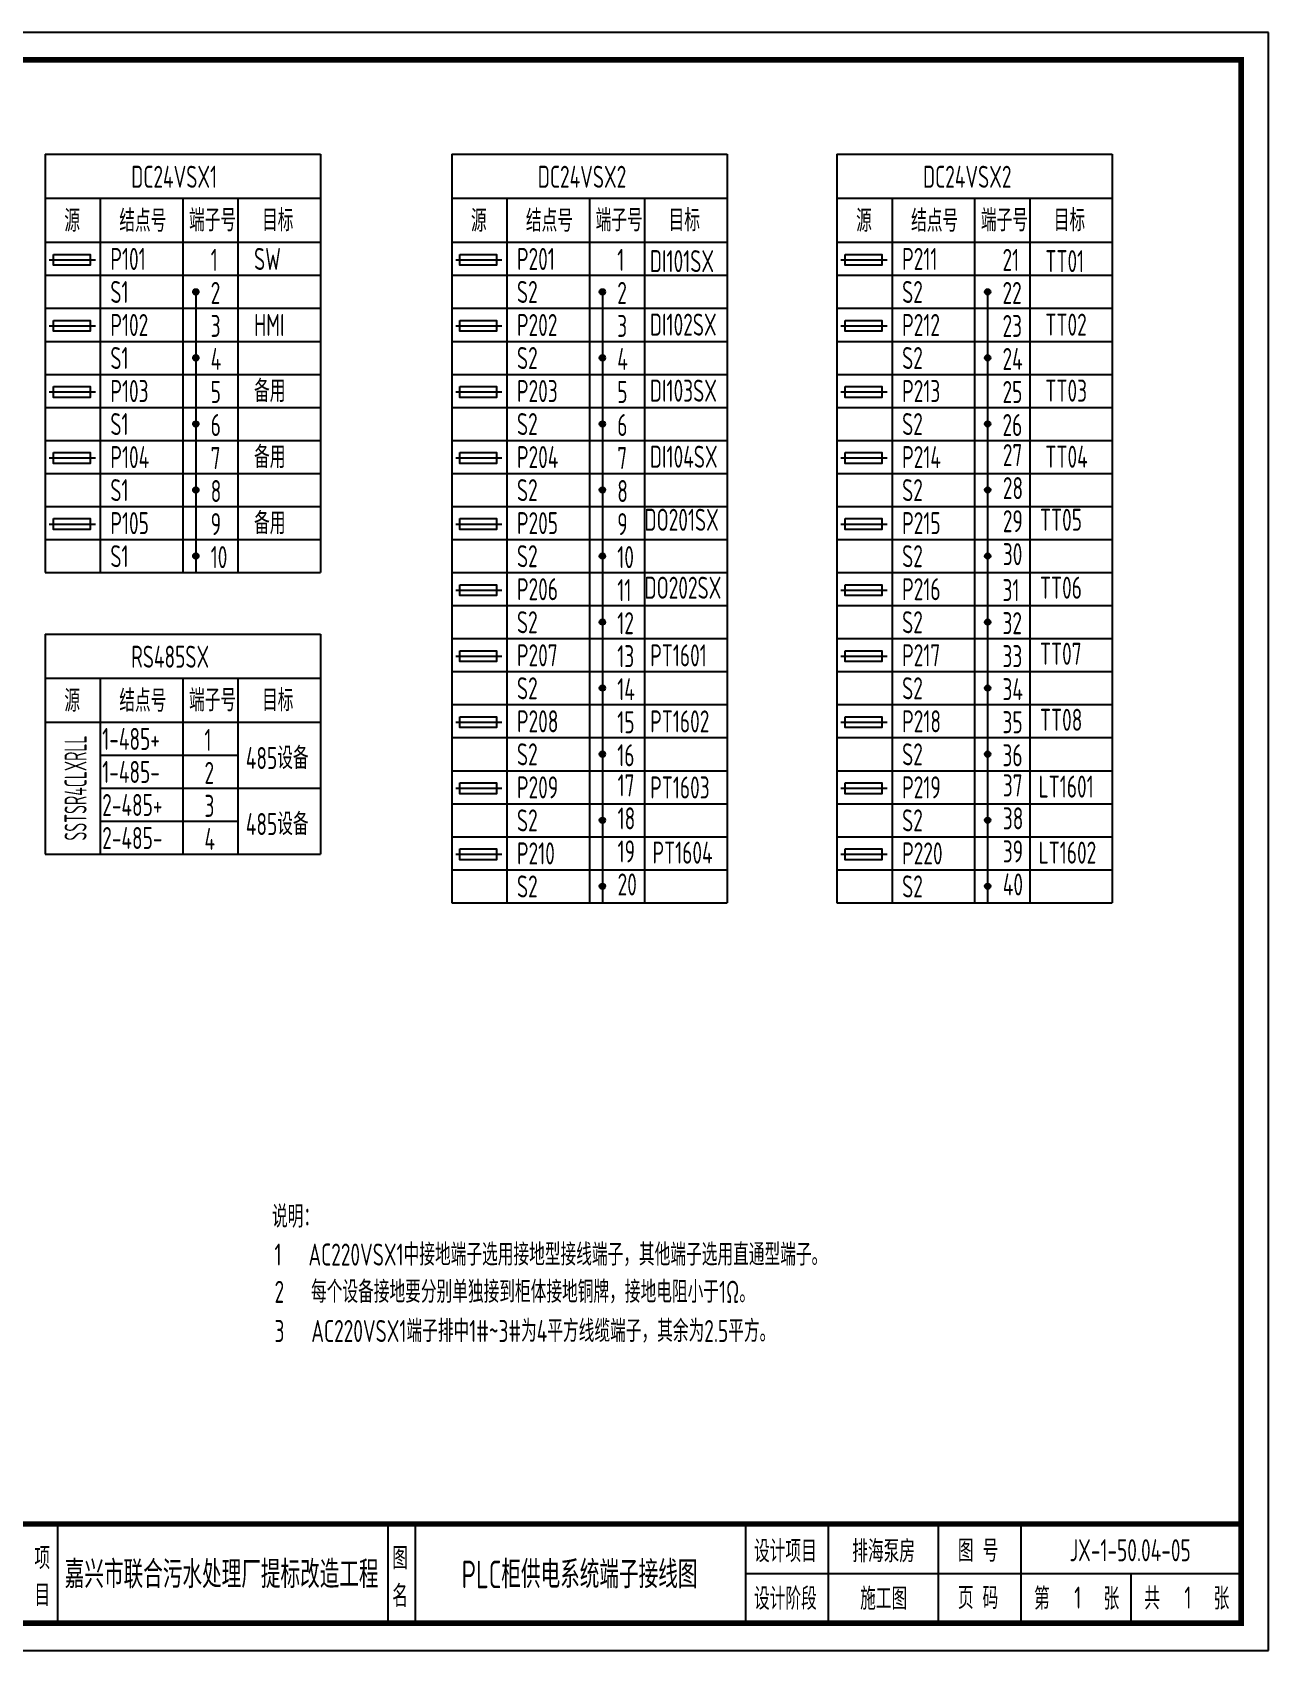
# Model space of a CAD drawing. Header units: millimetres. Extents: x 30557 to 235556, y -116603 to -73383.
# Drawn here: x 189812 to 192057, y -76323 to -73383 of the extents above; entities that cross this region are included whole.
import ezdxf
from ezdxf.enums import TextEntityAlignment as Align

# ---------------------------------------------------------------- set-up
doc = ezdxf.new("R2010")
doc.units = ezdxf.units.MM
doc.layers.add('1', color=3, linetype='Continuous')
doc.layers.add('文本层', color=2, linetype='Continuous')
doc.layers.add('_Drawing', color=7, linetype='Continuous', lineweight=25)
doc.styles.add('supcon', font='sceie.shx', dxfattribs={"width": 0.75, "height": 40, "bigfont": 'sceic.shx'})

# ---------------------------------------------------------------- blocks, each defined once
blk = doc.blocks.new('supcon图框')
at = {"linetype": 'Continuous'}
for p, q in [((6145.7, 4361.7), (1987.7, 4361.7)), ((6145.7, 1421.7), (6145.7, 4361.7)), ((1987.7, 1421.7), (6145.7, 1421.7))]:
    blk.add_line(p, q, dxfattribs=at)
for p, q in [((3945.7, 1651.7), (3945.7, 1471.7)), ((4545.7, 1651.7), (4545.7, 1471.7)), ((4595.7, 1651.7), (4595.7, 1471.7)), ((5195.7, 1651.7), (5195.7, 1471.7)), ((5345.7, 1651.7), (5345.7, 1471.7)), ((5545.7, 1651.7), (5545.7, 1471.7)), ((5695.7, 1651.7), (5695.7, 1471.7)), ((5195.7, 1561.7), (6095.7, 1561.7)), ((5895.7, 1561.7), (5895.7, 1471.7))]:
    blk.add_line(p, q)
at = {"linetype": 'Continuous', "const_width": 10}
blk.add_lwpolyline([(2195.7, 4311.7), (6095.7, 4311.7), (6095.7, 1471.7), (2195.7, 1471.7)], close=True, dxfattribs=at)
blk.add_lwpolyline([(2195.7, 1651.7), (6095.7, 1651.7)], dxfattribs=at)
at = {"style": 'supcon', "width": 0.75}
for s, p in [('设计项目', (5268, 1604.2)), ('图 号', (5618, 1604.2)), ('项', (3918.2, 1590.7)), ('图', (4568.2, 1590.7)), ('目', (3918.2, 1522.9)), ('名', (4568.2, 1522.9)), ('设计阶段', (5268, 1518.1)), ('施工图', (5446.5, 1518.1)), ('页 码', (5618, 1518.1)), ('第      张', (5797, 1518.1)), ('共      张', (5997, 1518.1))]:
    blk.add_text(s, height=40, dxfattribs=at).set_placement(p, align=Align.MIDDLE)

msp = doc.modelspace()

# ---------------------------------------------------------------- hatches: boundary and pattern name
h = msp.add_hatch(color=256)
h.dxf.hatch_style = 1
h.paths.add_polyline_path([(190113.7, -73854.3, 1), (190103.7, -73854.3, 1)])
h = msp.add_hatch(color=256)
h.dxf.hatch_style = 1
h.paths.add_polyline_path([(190852.2, -73854.3, 1), (190842.2, -73854.3, 1)])
h = msp.add_hatch(color=256)
h.dxf.hatch_style = 1
h.paths.add_polyline_path([(191551.9, -73854.3, 1), (191541.9, -73854.3, 1)])
h = msp.add_hatch(color=256)
h.dxf.hatch_style = 1
h.paths.add_polyline_path([(190113.7, -73974.3, 1), (190103.7, -73974.3, 1)])
h = msp.add_hatch(color=256)
h.dxf.hatch_style = 1
h.paths.add_polyline_path([(190852.2, -73974.3, 1), (190842.2, -73974.3, 1)])
h = msp.add_hatch(color=256)
h.dxf.hatch_style = 1
h.paths.add_polyline_path([(191551.9, -73974.3, 1), (191541.9, -73974.3, 1)])
h = msp.add_hatch(color=256)
h.dxf.hatch_style = 1
h.paths.add_polyline_path([(190113.7, -74094.3, 1), (190103.7, -74094.3, 1)])
h = msp.add_hatch(color=256)
h.dxf.hatch_style = 1
h.paths.add_polyline_path([(190852.2, -74094.3, 1), (190842.2, -74094.3, 1)])
h = msp.add_hatch(color=256)
h.dxf.hatch_style = 1
h.paths.add_polyline_path([(191551.9, -74094.3, 1), (191541.9, -74094.3, 1)])
h = msp.add_hatch(color=256)
h.dxf.hatch_style = 1
h.paths.add_polyline_path([(190113.7, -74214.3, 1), (190103.7, -74214.3, 1)])
h = msp.add_hatch(color=256)
h.dxf.hatch_style = 1
h.paths.add_polyline_path([(190852.2, -74214.3, 1), (190842.2, -74214.3, 1)])
h = msp.add_hatch(color=256)
h.dxf.hatch_style = 1
h.paths.add_polyline_path([(191551.9, -74214.3, 1), (191541.9, -74214.3, 1)])
h = msp.add_hatch(color=256)
h.dxf.hatch_style = 1
h.paths.add_polyline_path([(190113.7, -74334.3, 1), (190103.7, -74334.3, 1)])
h = msp.add_hatch(color=256)
h.dxf.hatch_style = 1
h.paths.add_polyline_path([(190852.2, -74334.3, 1), (190842.2, -74334.3, 1)])
h = msp.add_hatch(color=256)
h.dxf.hatch_style = 1
h.paths.add_polyline_path([(191551.9, -74334.3, 1), (191541.9, -74334.3, 1)])
h = msp.add_hatch(color=256)
h.dxf.hatch_style = 1
h.paths.add_polyline_path([(190852.2, -74454.3, 1), (190842.2, -74454.3, 1)])
h = msp.add_hatch(color=256)
h.dxf.hatch_style = 1
h.paths.add_polyline_path([(191551.9, -74454.3, 1), (191541.9, -74454.3, 1)])
h = msp.add_hatch(color=256)
h.dxf.hatch_style = 1
h.paths.add_polyline_path([(190852.2, -74574.3, 1), (190842.2, -74574.3, 1)])
h = msp.add_hatch(color=256)
h.dxf.hatch_style = 1
h.paths.add_polyline_path([(191551.9, -74574.3, 1), (191541.9, -74574.3, 1)])
h = msp.add_hatch(color=256)
h.dxf.hatch_style = 1
h.paths.add_polyline_path([(190852.2, -74694.3, 1), (190842.2, -74694.3, 1)])
h = msp.add_hatch(color=256)
h.dxf.hatch_style = 1
h.paths.add_polyline_path([(191551.9, -74694.3, 1), (191541.9, -74694.3, 1)])
h = msp.add_hatch(color=256)
h.dxf.hatch_style = 1
h.paths.add_polyline_path([(190852.2, -74814.3, 1), (190842.2, -74814.3, 1)])
h = msp.add_hatch(color=256)
h.dxf.hatch_style = 1
h.paths.add_polyline_path([(191551.9, -74814.3, 1), (191541.9, -74814.3, 1)])
h = msp.add_hatch(color=256)
h.dxf.hatch_style = 1
h.paths.add_polyline_path([(190852.2, -74934.3, 1), (190842.2, -74934.3, 1)])
h = msp.add_hatch(color=256)
h.dxf.hatch_style = 1
h.paths.add_polyline_path([(191551.9, -74934.3, 1), (191541.9, -74934.3, 1)])

# ---------------------------------------------------------------- linework, layer by layer
at = {"lineweight": -3}
for p, q in [((189835.1, -73604.3), (190335.1, -73604.3)), ((189835.1, -73604.3), (189835.1, -74364.3)), ((190335.1, -73604.3), (190335.1, -74364.3)), ((190573.6, -73604.3), (191073.6, -73604.3)), ((190573.6, -73604.3), (190573.6, -74964.3)), ((191073.6, -73604.3), (191073.6, -74964.3)), ((191273.3, -73604.3), (191773.3, -73604.3)), ((191273.3, -73604.3), (191273.3, -74964.3)), ((191773.3, -73604.3), (191773.3, -74964.3)), ((189835.1, -73684.3), (190335.1, -73684.3)), ((189935.1, -73684.3), (189935.1, -74364.3)), ((190085.1, -73684.3), (190085.1, -74364.3)), ((190185.1, -73684.3), (190185.1, -74364.3)), ((190573.6, -73684.3), (191073.6, -73684.3)), ((190673.6, -73684.3), (190673.6, -74964.3)), ((190823.6, -73684.3), (190823.6, -74964.3)), ((190923.6, -73684.3), (190923.6, -74964.3)), ((191273.3, -73684.3), (191773.3, -73684.3)), ((191373.3, -73684.3), (191373.3, -74964.3)), ((191523.3, -73684.3), (191523.3, -74964.3)), ((191623.3, -73684.3), (191623.3, -74964.3)), ((189835.1, -73764.3), (190335.1, -73764.3)), ((189835.1, -73764.3), (190335.1, -73764.3)), ((189835.1, -73764.3), (190335.1, -73764.3)), ((189835.1, -73824.3), (190335.1, -73824.3)), ((189835.1, -73884.3), (190335.1, -73884.3)), ((189835.1, -73884.3), (190335.1, -73884.3)), ((189835.1, -73944.3), (190335.1, -73944.3)), ((189835.1, -74004.3), (190335.1, -74004.3)), ((189835.1, -74004.3), (190335.1, -74004.3)), ((189835.1, -74064.3), (190335.1, -74064.3)), ((189835.1, -74124.3), (190335.1, -74124.3)), ((189835.1, -74124.3), (190335.1, -74124.3)), ((189835.1, -74184.3), (190335.1, -74184.3)), ((189835.1, -74244.3), (190335.1, -74244.3)), ((189835.1, -74304.3), (190335.1, -74304.3)), ((189835.1, -74364.3), (190335.1, -74364.3)), ((189835.1, -74364.3), (190335.1, -74364.3)), ((189835.1, -74476.2), (190335.1, -74476.2)), ((189835.1, -74476.2), (189835.1, -74876.2)), ((190335.1, -74476.2), (190335.1, -74876.2)), ((189835.1, -74556.2), (190335.1, -74556.2)), ((189935.1, -74556.2), (189935.1, -74876.2)), ((190085.1, -74556.2), (190085.1, -74876.2)), ((190185.1, -74556.2), (190185.1, -74876.2)), ((189835.1, -74636.2), (190335.1, -74636.2)), ((189835.1, -74636.2), (190335.1, -74636.2)), ((189835.1, -74636.2), (190335.1, -74636.2)), ((189935.1, -74696.2), (190185.1, -74696.2)), ((189935.1, -74756.2), (190335.1, -74756.2)), ((189935.1, -74756.2), (190335.1, -74756.2)), ((189935.1, -74816.2), (190185.1, -74816.2)), ((189835.1, -74876.2), (190335.1, -74876.2)), ((189835.1, -74876.2), (190335.1, -74876.2))]:
    msp.add_line(p, q, dxfattribs=at)
at = {"color": 7, "lineweight": -3}
for p, q in [((190573.6, -73764.3), (191073.6, -73764.3)), ((190573.6, -73764.3), (191073.6, -73764.3)), ((191273.3, -73764.3), (191773.3, -73764.3)), ((191273.3, -73764.3), (191773.3, -73764.3)), ((190573.6, -73824.3), (191073.6, -73824.3)), ((191273.3, -73824.3), (191773.3, -73824.3)), ((190573.6, -73884.3), (191073.6, -73884.3)), ((190573.6, -73884.3), (191073.6, -73884.3)), ((191273.3, -73884.3), (191773.3, -73884.3)), ((191273.3, -73884.3), (191773.3, -73884.3)), ((190573.6, -73944.3), (191073.6, -73944.3)), ((191273.3, -73944.3), (191773.3, -73944.3)), ((190573.6, -74004.3), (191073.6, -74004.3)), ((190573.6, -74004.3), (191073.6, -74004.3)), ((191273.3, -74004.3), (191773.3, -74004.3)), ((191273.3, -74004.3), (191773.3, -74004.3)), ((190573.6, -74064.3), (191073.6, -74064.3)), ((191273.3, -74064.3), (191773.3, -74064.3)), ((190573.6, -74124.3), (191073.6, -74124.3)), ((190573.6, -74124.3), (191073.6, -74124.3)), ((191273.3, -74124.3), (191773.3, -74124.3)), ((191273.3, -74124.3), (191773.3, -74124.3)), ((190573.6, -74184.3), (191073.6, -74184.3)), ((191273.3, -74184.3), (191773.3, -74184.3)), ((190573.6, -74244.3), (191073.6, -74244.3)), ((190573.6, -74244.3), (191073.6, -74244.3)), ((191273.3, -74244.3), (191773.3, -74244.3)), ((191273.3, -74244.3), (191773.3, -74244.3)), ((190573.6, -74304.3), (191073.6, -74304.3)), ((191273.3, -74304.3), (191773.3, -74304.3)), ((190573.6, -74364.3), (191073.6, -74364.3)), ((190573.6, -74364.3), (191073.6, -74364.3)), ((191273.3, -74364.3), (191773.3, -74364.3)), ((191273.3, -74364.3), (191773.3, -74364.3)), ((190573.6, -74424.3), (191073.6, -74424.3)), ((191273.3, -74424.3), (191773.3, -74424.3)), ((190573.6, -74484.3), (191073.6, -74484.3)), ((190573.6, -74484.3), (191073.6, -74484.3)), ((191273.3, -74484.3), (191773.3, -74484.3)), ((191273.3, -74484.3), (191773.3, -74484.3)), ((190573.6, -74544.3), (191073.6, -74544.3)), ((191273.3, -74544.3), (191773.3, -74544.3)), ((190573.6, -74604.3), (191073.6, -74604.3)), ((190573.6, -74604.3), (191073.6, -74604.3)), ((191273.3, -74604.3), (191773.3, -74604.3)), ((191273.3, -74604.3), (191773.3, -74604.3)), ((190573.6, -74664.3), (191073.6, -74664.3)), ((191273.3, -74664.3), (191773.3, -74664.3)), ((190573.6, -74724.3), (191073.6, -74724.3)), ((190573.6, -74724.3), (191073.6, -74724.3)), ((190573.6, -74724.3), (191073.6, -74724.3)), ((191273.3, -74724.3), (191773.3, -74724.3)), ((191273.3, -74724.3), (191773.3, -74724.3)), ((191273.3, -74724.3), (191773.3, -74724.3)), ((190573.6, -74784.3), (191073.6, -74784.3)), ((191273.3, -74784.3), (191773.3, -74784.3)), ((190573.6, -74844.3), (191073.6, -74844.3)), ((191273.3, -74844.3), (191773.3, -74844.3)), ((190573.6, -74904.3), (191073.6, -74904.3)), ((191273.3, -74904.3), (191773.3, -74904.3)), ((190573.6, -74964.3), (191073.6, -74964.3)), ((190573.6, -74964.3), (191073.6, -74964.3)), ((191273.3, -74964.3), (191773.3, -74964.3)), ((191273.3, -74964.3), (191773.3, -74964.3))]:
    msp.add_line(p, q, dxfattribs=at)
for p, q in [((189842.4, -73796.2), (189926.3, -73796.2)), ((190580.9, -73796.2), (190664.8, -73796.2)), ((190580.9, -73796.2), (190664.8, -73796.2)), ((191280.5, -73796.2), (191364.5, -73796.2)), ((191280.5, -73796.2), (191364.5, -73796.2)), ((189842.4, -73916.2), (189926.3, -73916.2)), ((190580.9, -73916.2), (190664.8, -73916.2)), ((190580.9, -73916.2), (190664.8, -73916.2)), ((191280.5, -73916.2), (191364.5, -73916.2)), ((191280.5, -73916.2), (191364.5, -73916.2)), ((189842.4, -74036.2), (189926.3, -74036.2)), ((190580.9, -74036.2), (190664.8, -74036.2)), ((190580.9, -74036.2), (190664.8, -74036.2)), ((191280.5, -74036.2), (191364.5, -74036.2)), ((191280.5, -74036.2), (191364.5, -74036.2)), ((189842.4, -74156.2), (189926.3, -74156.2)), ((190580.9, -74156.2), (190664.8, -74156.2)), ((191280.5, -74156.2), (191364.5, -74156.2)), ((189842.4, -74276.2), (189926.3, -74276.2)), ((190580.9, -74276.2), (190664.8, -74276.2)), ((191280.5, -74276.2), (191364.5, -74276.2)), ((190580.9, -74396.2), (190664.8, -74396.2)), ((191280.5, -74396.2), (191364.5, -74396.2)), ((190580.9, -74516.2), (190664.8, -74516.2)), ((191280.5, -74516.2), (191364.5, -74516.2)), ((190580.9, -74636.2), (190664.8, -74636.2)), ((191280.5, -74636.2), (191364.5, -74636.2)), ((190580.9, -74756.2), (190664.8, -74756.2)), ((191280.5, -74756.2), (191364.5, -74756.2)), ((190580.9, -74876.2), (190664.8, -74876.2)), ((191280.5, -74876.2), (191364.5, -74876.2))]:
    msp.add_line(p, q)
at = {"color": 3, "linetype": 'Continuous'}
msp.add_line((190108.7, -73854.3), (190108.7, -74364.3), dxfattribs=at)
at = {"color": 3}
for p, q in [((190847.2, -73854.3), (190847.2, -74964.3)), ((191546.9, -73854.3), (191546.9, -74964.3))]:
    msp.add_line(p, q, dxfattribs=at)
for points in [[(189849.9, -73786.4), (189916.6, -73786.4), (189916.6, -73806.1), (189849.9, -73806.1)], [(190588.4, -73786.4), (190655.1, -73786.4), (190655.1, -73806.1), (190588.4, -73806.1)], [(190588.4, -73786.4), (190655.1, -73786.4), (190655.1, -73806.1), (190588.4, -73806.1)], [(191288.1, -73786.4), (191354.7, -73786.4), (191354.7, -73806.1), (191288.1, -73806.1)], [(191288.1, -73786.4), (191354.7, -73786.4), (191354.7, -73806.1), (191288.1, -73806.1)], [(189849.9, -73906.4), (189916.6, -73906.4), (189916.6, -73926.1), (189849.9, -73926.1)], [(190588.4, -73906.4), (190655.1, -73906.4), (190655.1, -73926.1), (190588.4, -73926.1)], [(190588.4, -73906.4), (190655.1, -73906.4), (190655.1, -73926.1), (190588.4, -73926.1)], [(191288.1, -73906.4), (191354.7, -73906.4), (191354.7, -73926.1), (191288.1, -73926.1)], [(191288.1, -73906.4), (191354.7, -73906.4), (191354.7, -73926.1), (191288.1, -73926.1)], [(189849.9, -74026.4), (189916.6, -74026.4), (189916.6, -74046.1), (189849.9, -74046.1)], [(190588.4, -74026.4), (190655.1, -74026.4), (190655.1, -74046.1), (190588.4, -74046.1)], [(190588.4, -74026.4), (190655.1, -74026.4), (190655.1, -74046.1), (190588.4, -74046.1)], [(191288.1, -74026.4), (191354.7, -74026.4), (191354.7, -74046.1), (191288.1, -74046.1)], [(191288.1, -74026.4), (191354.7, -74026.4), (191354.7, -74046.1), (191288.1, -74046.1)], [(189849.9, -74146.4), (189916.6, -74146.4), (189916.6, -74166.1), (189849.9, -74166.1)], [(190588.4, -74146.4), (190655.1, -74146.4), (190655.1, -74166.1), (190588.4, -74166.1)], [(191288.1, -74146.4), (191354.7, -74146.4), (191354.7, -74166.1), (191288.1, -74166.1)], [(189849.9, -74266.4), (189916.6, -74266.4), (189916.6, -74286.1), (189849.9, -74286.1)], [(190588.4, -74266.4), (190655.1, -74266.4), (190655.1, -74286.1), (190588.4, -74286.1)], [(191288.1, -74266.4), (191354.7, -74266.4), (191354.7, -74286.1), (191288.1, -74286.1)], [(190588.4, -74386.4), (190655.1, -74386.4), (190655.1, -74406.1), (190588.4, -74406.1)], [(191288.1, -74386.4), (191354.7, -74386.4), (191354.7, -74406.1), (191288.1, -74406.1)], [(190588.4, -74506.4), (190655.1, -74506.4), (190655.1, -74526.1), (190588.4, -74526.1)], [(191288.1, -74506.4), (191354.7, -74506.4), (191354.7, -74526.1), (191288.1, -74526.1)], [(190588.4, -74626.4), (190655.1, -74626.4), (190655.1, -74646.1), (190588.4, -74646.1)], [(191288.1, -74626.4), (191354.7, -74626.4), (191354.7, -74646.1), (191288.1, -74646.1)], [(190588.4, -74746.4), (190655.1, -74746.4), (190655.1, -74766.1), (190588.4, -74766.1)], [(191288.1, -74746.4), (191354.7, -74746.4), (191354.7, -74766.1), (191288.1, -74766.1)], [(190588.4, -74866.4), (190655.1, -74866.4), (190655.1, -74886.1), (190588.4, -74886.1)], [(191288.1, -74866.4), (191354.7, -74866.4), (191354.7, -74886.1), (191288.1, -74886.1)]]:
    msp.add_lwpolyline(points, close=True)
for centre in [(190108.7, -73854.3), (190847.2, -73854.3), (191546.9, -73854.3), (190108.7, -73974.3), (190847.2, -73974.3), (191546.9, -73974.3), (190108.7, -74094.3), (190847.2, -74094.3), (191546.9, -74094.3), (190108.7, -74214.3), (190847.2, -74214.3), (191546.9, -74214.3), (190108.7, -74334.3), (190847.2, -74334.3), (191546.9, -74334.3), (190847.2, -74454.3), (191546.9, -74454.3), (190847.2, -74574.3), (191546.9, -74574.3), (190847.2, -74694.3), (191546.9, -74694.3), (190847.2, -74814.3), (191546.9, -74814.3), (190847.2, -74934.3), (191546.9, -74934.3)]:
    msp.add_circle(centre, 5)

# ---------------------------------------------------------------- block references
msp.add_blockref('supcon图框', (185911.6, -77744.7))

# ---------------------------------------------------------------- texts
at = {"style": 'supcon', "width": 0.75}
for s, p in [('P101', (189953.5, -73814.6)), ('SW', (190214.5, -73814.6)), ('P201', (190692, -73814.6)), ('DI101SX', (190933.4, -73818.6)), ('P211', (191391.6, -73814.6)), ('TT01', (191651.7, -73818.6)), ('S1', (189953.5, -73874.6)), ('S2', (190692, -73874.6)), ('S2', (191391.6, -73874.6)), ('P102', (189953.5, -73934.6)), ('HMI', (190214.5, -73934.6)), ('P202', (190692, -73934.6)), ('DI102SX', (190933.4, -73933.9)), ('P212', (191391.6, -73934.6)), ('TT02', (191651.7, -73933.9)), ('S1', (189953.5, -73994.6)), ('S2', (190692, -73994.6)), ('S2', (191391.6, -73994.6)), ('P103', (189953.5, -74054.6)), ('备用', (190214.5, -74054.6)), ('P203', (190692, -74054.6)), ('DI103SX', (190933.4, -74053.9)), ('P213', (191391.6, -74054.6)), ('TT03', (191651.7, -74053.9)), ('S1', (189953.5, -74114.6)), ('S2', (190692, -74114.6)), ('S2', (191391.6, -74114.6)), ('P104', (189953.5, -74174.6)), ('备用', (190214.5, -74174.6)), ('P204', (190692, -74174.6)), ('DI104SX', (190933.4, -74173.9)), ('P214', (191391.6, -74174.6)), ('TT04', (191651.7, -74173.9)), ('S1', (189953.5, -74234.6)), ('S2', (190692, -74234.6)), ('S2', (191391.6, -74234.6)), ('P105', (189953.5, -74294.6)), ('备用', (190214.5, -74294.6)), ('P205', (190692, -74294.6)), ('DO201SX', (190923.6, -74288.5)), ('P215', (191391.6, -74294.6)), ('TT05', (191641.9, -74288.5)), ('S1', (189953.5, -74354.6)), ('S2', (190692, -74354.6)), ('S2', (191391.6, -74354.6)), ('P206', (190692, -74414.6)), ('DO202SX', (190923.6, -74411.9)), ('P216', (191391.6, -74414.6)), ('TT06', (191641.9, -74411.9)), ('S2', (190692, -74474.6)), ('S2', (191391.6, -74474.6)), ('P207', (190692, -74534.6)), ('PT1601', (190934, -74534.8)), ('P217', (191391.6, -74534.6)), ('TT07', (191641.9, -74531.9)), ('S2', (190692, -74594.6)), ('S2', (191391.6, -74594.6)), ('P208', (190692, -74654.6)), ('PT1602', (190934, -74654.8)), ('P218', (191391.6, -74654.6)), ('TT08', (191641.9, -74651.9)), ('1-485+', (189938.7, -74686.6)), ('S2', (190692, -74714.6)), ('S2', (191391.6, -74714.6)), ('485设备', (190199.5, -74721.3)), ('1-485-', (189938.7, -74746.6)), ('P209', (190692, -74774.6)), ('PT1603', (190934, -74774.8)), ('P219', (191391.6, -74774.6)), ('LT1601', (191639.4, -74773.2)), ('2-485+', (189938.7, -74806.6)), ('485设备', (190199.5, -74841.3)), ('S2', (190692, -74834.6)), ('S2', (191391.6, -74834.6)), ('2-485-', (189938.7, -74866.6)), ('P210', (190692, -74894.6)), ('PT1604', (190938.2, -74893.2)), ('P220', (191391.6, -74894.6)), ('LT1602', (191639.4, -74893.2)), ('S2', (190692, -74954.6)), ('S2', (191391.6, -74954.6))]:
    msp.add_text(s, height=40, dxfattribs=at).set_placement(p)
at = {"color": 3, "style": 'supcon', "width": 0.75}
for s, p in [('排海泵房', (191358, -76140.5)), ('1', (191710.6, -76226.6))]:
    msp.add_text(s, height=40, dxfattribs=at).set_placement(p, align=Align.MIDDLE)
at = {"layer": '1', "color": 7, "style": 'supcon', "width": 0.75}
for s, p in [('说明：', (190247.1, -75554.4)), ('1   AC220VSX1中接地端子选用接地型接线端子，其他端子选用直通型端子。', (190251.7, -75623.4)), ('2   每个设备接地要分别单独接到柜体接地铜牌，接地电阻小于1Ω。', (190251.7, -75691.1)), ('3   AC220VSX1端子排中1#~3#为4平方线缆端子，其余为2.5平方。', (190251.7, -75762.3))]:
    msp.add_text(s, height=40, dxfattribs=at).set_placement(p)
at = {"layer": '_Drawing', "color": 3, "style": 'supcon', "width": 0.75}
for s, height, p in [('JX-1-50.04-05', 40, (191805.8, -76140.5)), ('嘉兴市联合污水处理厂提标改造工程', 50, (190155.6, -76181.9)), ('PLC柜供电系统端子接线图', 50, (190805.6, -76181.9)), ('1', 40, (191910.6, -76226.6))]:
    msp.add_text(s, height=height, dxfattribs=at).set_placement(p, align=Align.MIDDLE)
at = {"layer": '文本层', "color": 0, "style": 'supcon', "width": 0.75}
for s, p in [('DC24VSX1', (189991.3, -73665.3)), ('DC24VSX2', (190729.8, -73665.3)), ('DC24VSX2', (191429.5, -73665.3)), ('源', (189869.9, -73745.3)), ('结点号 ', (189969.7, -73745.3)), ('端子号', (190096.4, -73744.4)), ('目标', (190229, -73744.4)), ('源', (190608.4, -73745.3)), ('结点号 ', (190708.2, -73745.3)), ('端子号', (190834.9, -73744.4)), ('目标', (190967.5, -73744.4)), ('源', (191308, -73745.3)), ('结点号 ', (191407.9, -73745.3)), ('端子号', (191534.6, -73744.4)), ('目标', (191667.1, -73744.4)), ('1', (190135.7, -73816.3)), ('2', (190135.7, -73876.3)), ('3', (190135.7, -73936.3)), ('4', (190135.7, -73996.3)), ('5', (190135.7, -74056.3)), ('6', (190135.7, -74116.3)), ('27', (191574.5, -74171)), ('28', (191574.5, -74231)), ('29', (191574.5, -74291)), ('30', (191574.5, -74351)), ('RS485SX', (189991.3, -74537.2)), ('源', (189869.9, -74617.3)), ('结点号 ', (189969.7, -74617.3)), ('端子号', (190096.4, -74616.4)), ('目标', (190229, -74616.4)), ('1', (190124.4, -74688.3)), ('2', (190124.4, -74748.3)), ('17', (190874.8, -74771)), ('37', (191574.5, -74771)), ('3', (190124.4, -74808.3)), ('18', (190874.8, -74831)), ('38', (191574.5, -74831)), ('4', (190124.4, -74868.3)), ('19', (190874.8, -74891)), ('39', (191574.5, -74891)), ('20', (190874.8, -74951)), ('40', (191574.5, -74951))]:
    msp.add_text(s, height=40, dxfattribs=at).set_placement(p)
at = {"layer": '文本层', "color": 7, "style": 'supcon', "width": 0.75}
for s, p in [('1', (190874.2, -73816.3)), ('21', (191573.9, -73816.3)), ('2', (190874.2, -73876.3)), ('22', (191573.9, -73876.3)), ('3', (190874.2, -73936.3)), ('23', (191573.9, -73936.3)), ('4', (190874.2, -73996.3)), ('24', (191573.9, -73996.3)), ('5', (190874.2, -74056.3)), ('25', (191573.9, -74056.3)), ('6', (190874.2, -74116.3)), ('26', (191573.9, -74116.3)), ('7', (190135.7, -74176.3)), ('7', (190874.2, -74176.3)), ('8', (190135.7, -74236.3)), ('8', (190874.2, -74236.3)), ('9', (190135.7, -74296.3)), ('9', (190874.2, -74296.3)), ('10', (190135.7, -74356.3)), ('10', (190874.2, -74356.3)), ('11', (190874.2, -74416.3)), ('31', (191573.9, -74416.3)), ('12', (190874.2, -74476.3)), ('32', (191573.9, -74476.3)), ('13', (190874.2, -74536.3)), ('33', (191573.9, -74536.3)), ('14', (190874.2, -74596.3)), ('34', (191573.9, -74596.3)), ('15', (190874.2, -74656.3)), ('35', (191573.9, -74656.3)), ('16', (190874.2, -74716.3)), ('36', (191573.9, -74716.3))]:
    msp.add_text(s, height=40, dxfattribs=at).set_placement(p)
at = {"layer": '文本层', "color": 7, "style": 'supcon', "width": 0.6}
msp.add_text('SSTSR4CLXRLL', height=40, rotation=90, dxfattribs=at).set_placement((189910.3, -74851.3))

doc.saveas('drawing.dxf')
